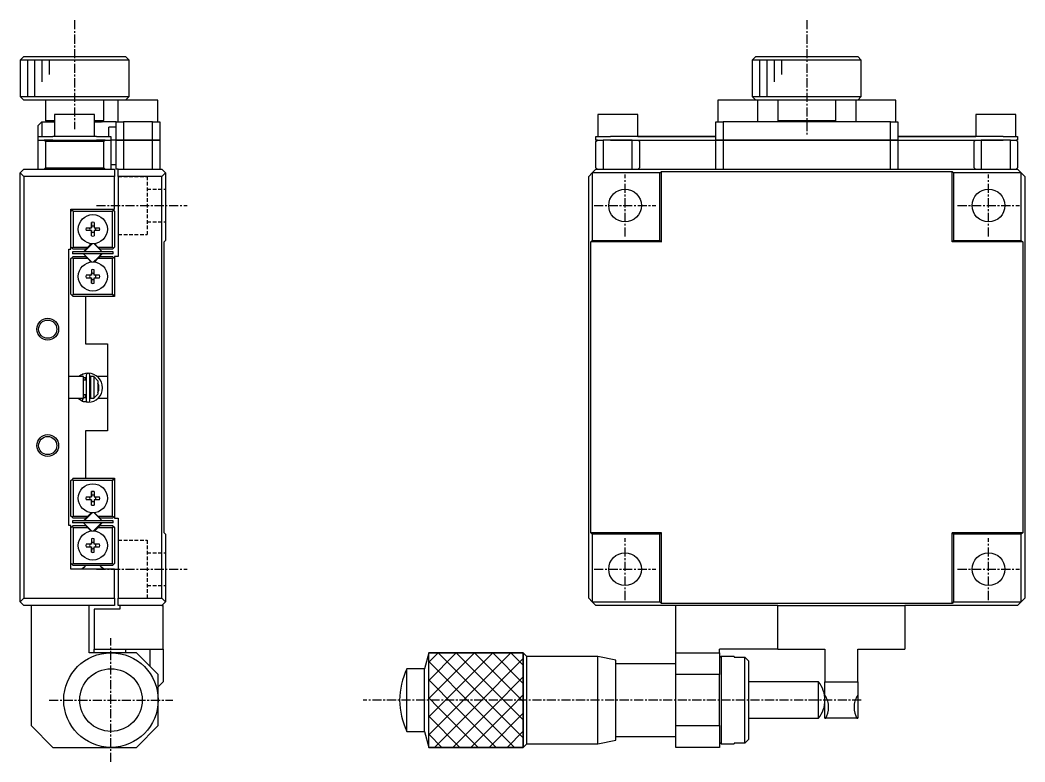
# Model space of a CAD drawing. Extents: x 10 to 360, y 10 to 244.
# Drawn here: x 222 to 360.2, y 96.5 to 198.5 of the extents above; entities that cross this region are included whole.
import ezdxf

# ---------------------------------------------------------------- set-up
doc = ezdxf.new("R2010")
doc.units = 0
doc.linetypes.add('CENTER', pattern=[2, 1.25, -0.25, 0.25, -0.25])
doc.linetypes.add('DASHED', pattern=[0.75, 0.5, -0.25])
doc.layers.get('0').update_dxf_attribs({"linetype": 'CONTINUOUS'})
doc.layers.add('CENTER', color=1, linetype='CENTER')

msp = doc.modelspace()

# ---------------------------------------------------------------- linework, layer by layer
at = {"color": 7, "linetype": 'CONTINUOUS'}
for p, q in [((222.5, 193.5), (222, 193)), ((222.5, 193.5), (236.5, 193.5)), ((237, 193), (236.5, 193.5)), ((323.206266, 193.5), (322.706266, 193)), ((323.206266, 193.5), (337.206266, 193.5)), ((337.706266, 193), (337.206266, 193.5)), ((237, 193), (222, 193)), ((222, 193), (222, 188)), ((237, 188), (237, 193)), ((337.706266, 193), (322.706266, 193)), ((322.706266, 193), (322.706266, 188)), ((337.706266, 188), (337.706266, 193)), ((222, 188), (237, 188)), ((222, 188), (222.5, 187.5)), ((236.5, 187.5), (237, 188)), ((322.706266, 188), (330.206266, 188)), ((322.706266, 188), (323.206266, 187.5)), ((330.206266, 188), (337.706266, 188)), ((337.206266, 187.5), (337.706266, 188)), ((235.45, 187.5), (222.5, 187.5)), ((225.5, 187.5), (225.5, 184.7)), ((233.5, 184.7), (233.5, 187.5)), ((240.95, 187.5), (235.45, 187.5)), ((235.45, 187.5), (235.45, 184.5)), ((240.95, 184.5), (240.95, 187.5)), ((323.456266, 187.5), (317.956266, 187.5)), ((317.956266, 187.5), (317.956266, 184.5)), ((326.206266, 187.5), (323.456266, 187.5)), ((330.206266, 187.5), (323.456266, 187.5)), ((323.456266, 184.5), (323.456266, 187.5)), ((334.206266, 187.5), (326.206266, 187.5)), ((330.206266, 187.5), (326.206266, 187.5)), ((326.206266, 187.5), (326.206266, 184.7)), ((336.956266, 187.5), (330.206266, 187.5)), ((334.206266, 187.5), (330.206266, 187.5)), ((336.956266, 187.5), (334.206266, 187.5)), ((334.206266, 184.7), (334.206266, 187.5)), ((342.456266, 187.5), (336.956266, 187.5)), ((336.956266, 187.5), (336.956266, 184.5)), ((342.456266, 184.5), (342.456266, 187.5)), ((232.25, 185.5), (226.75, 185.5)), ((226.75, 185.5), (226.75, 182.5)), ((232.25, 182.5), (232.25, 185.5)), ((306.956266, 185.5), (301.456266, 185.5)), ((301.456266, 185.5), (301.456266, 182.5)), ((306.956266, 182.5), (306.956266, 185.5)), ((358.956266, 185.5), (353.456266, 185.5)), ((353.456266, 185.5), (353.456266, 182.5)), ((358.956266, 182.5), (358.956266, 185.5)), ((225, 184.5), (224.5, 184)), ((224.5, 182.5), (224.5, 184)), ((225, 184.5), (225, 182.5)), ((225, 184.5), (226.75, 184.5)), ((225.5, 184.7), (226.75, 184.7)), ((225.5, 184.7), (225.7, 184.5)), ((232.25, 184.7), (233.5, 184.7)), ((232.25, 184.5), (233.2, 184.5)), ((235.2, 184.5), (233.2, 184.5)), ((233.3, 184.5), (233.5, 184.7)), ((235.2, 182), (235.2, 184.5)), ((235.2, 184.5), (236.2, 184.5)), ((236.2, 184.5), (236.2, 182)), ((240.2, 184.5), (236.2, 184.5)), ((240.2, 182), (240.2, 184.5)), ((240.2, 184.5), (241.2, 184.5)), ((241.2, 184.5), (241.2, 182)), ((317.706266, 182), (317.706266, 184.5)), ((317.706266, 184.5), (318.706266, 184.5)), ((318.706266, 184.5), (318.706266, 182)), ((328.956266, 184.5), (318.706266, 184.5)), ((326.206266, 184.7), (330.206266, 184.7)), ((326.206266, 184.7), (326.406266, 184.5)), ((331.456266, 184.5), (328.956266, 184.5)), ((330.206266, 184.7), (334.206266, 184.7)), ((341.706266, 184.5), (331.456266, 184.5)), ((334.006266, 184.5), (334.206266, 184.7)), ((341.706266, 182), (341.706266, 184.5)), ((341.706266, 184.5), (342.706266, 184.5)), ((342.706266, 184.5), (342.706266, 182)), ((224.5, 182), (224.5, 182.5)), ((224.5, 182.5), (226.5, 182.5)), ((232.5, 182.5), (226.5, 182.5)), ((232.5, 182.5), (234.5, 182.5)), ((235.2, 183.8), (234.2, 183.8)), ((234.2, 182.5), (234.2, 183.8)), ((234.5, 182.5), (234.5, 182)), ((301.206266, 182.5), (303.206266, 182.5)), ((301.206266, 182.5), (301.456266, 182.5)), ((301.206266, 182), (301.206266, 182.5)), ((317.706266, 182.5), (303.206266, 182.5)), ((306.956266, 182.5), (317.706266, 182.5)), ((357.206266, 182.5), (342.706266, 182.5)), ((342.706266, 182.5), (353.456266, 182.5)), ((357.206266, 182.5), (359.206266, 182.5)), ((358.956266, 182.5), (359.206266, 182.5)), ((359.206266, 182.5), (359.206266, 182)), ((224.5, 178), (224.5, 182)), ((224.5, 182), (225.3, 182)), ((225.5, 181.8), (225.3, 182)), ((225.3, 182), (225.62822, 182)), ((225.62822, 182), (225.3, 182)), ((233.5, 181.8), (225.5, 181.8)), ((225.5, 181.8), (225.5, 178.2)), ((226.5, 182), (225.62822, 182)), ((226.5, 182), (231, 182)), ((231, 182), (232.5, 182)), ((233.37178, 182), (232.5, 182)), ((233.37178, 182), (233.7, 182)), ((233.7, 182), (233.37178, 182)), ((233.7, 182), (233.5, 181.8)), ((233.5, 178.2), (233.5, 181.8)), ((233.7, 182), (234.5, 182)), ((234.5, 182), (234.5, 178)), ((235.2, 182), (234.5, 182)), ((236.2, 182), (235.2, 182)), ((235.2, 178), (235.2, 182)), ((235.2, 182), (236.2, 182)), ((236.2, 182), (240.2, 182)), ((236.2, 182), (236.2, 178)), ((240.2, 182), (236.2, 182)), ((241.2, 182), (240.2, 182)), ((240.2, 178), (240.2, 182)), ((240.2, 182), (241.2, 182)), ((241.2, 182), (241.2, 178)), ((301.406266, 182), (301.206266, 181.8)), ((301.206266, 181.8), (301.406266, 182)), ((301.406266, 182), (301.206266, 182)), ((301.206266, 178.2), (301.206266, 181.8)), ((301.406266, 182), (302.206266, 182)), ((302.206266, 182), (302.206266, 178)), ((303.206266, 182), (302.206266, 182)), ((306.206266, 182), (303.206266, 182)), ((303.206266, 182), (306.206266, 182)), ((306.206266, 178), (306.206266, 182)), ((306.206266, 182), (317.706266, 182)), ((307.206266, 181.8), (307.006266, 182)), ((307.006266, 182), (307.206266, 181.8)), ((307.206266, 181.8), (307.206266, 178.2)), ((318.706266, 182), (317.706266, 182)), ((317.706266, 178), (317.706266, 182)), ((317.706266, 182), (318.706266, 182)), ((318.706266, 182), (341.706266, 182)), ((318.706266, 182), (318.706266, 178)), ((341.706266, 182), (318.706266, 182)), ((342.706266, 182), (341.706266, 182)), ((341.706266, 178), (341.706266, 182)), ((341.706266, 182), (342.706266, 182)), ((342.706266, 182), (342.706266, 178)), ((342.706266, 182), (354.206266, 182)), ((353.406266, 182), (353.206266, 181.8)), ((353.206266, 181.8), (353.406266, 182)), ((353.206266, 178.2), (353.206266, 181.8)), ((354.206266, 182), (354.206266, 178)), ((357.206266, 182), (354.206266, 182)), ((354.206266, 182), (357.206266, 182)), ((358.206266, 182), (357.206266, 182)), ((358.206266, 178), (358.206266, 182)), ((358.206266, 182), (359.006266, 182)), ((359.206266, 181.8), (359.006266, 182)), ((359.006266, 182), (359.206266, 181.8)), ((359.206266, 182), (359.006266, 182)), ((359.206266, 181.8), (359.206266, 178.2)), ((235.2, 178.6), (234.5, 178.6)), ((222.5, 178), (222, 177.5)), ((222, 118.5), (222, 177.5)), ((222, 177.5), (222.5, 177)), ((222.5, 178), (235, 178)), ((222.5, 177), (222.5, 119)), ((235, 177), (222.5, 177)), ((225.3, 178), (225.5, 178.2)), ((225.5, 178.2), (233.5, 178.2)), ((233.5, 178.2), (233.7, 178)), ((235, 178), (235, 177)), ((235, 172.5), (235, 177)), ((235.5, 178), (235.2, 178)), ((235.5, 178), (241.5, 178)), ((235.5, 177), (235.5, 178)), ((235.5, 177), (235.5, 166)), ((241.5, 177), (235.5, 177)), ((241.5, 178), (242, 177.5)), ((242, 177.5), (241.5, 177)), ((241.5, 119), (241.5, 177)), ((242, 177.5), (242, 168.2)), ((300.706266, 177.5), (300.206266, 177)), ((300.206266, 119), (300.206266, 177)), ((301.206266, 178), (300.706266, 177.5)), ((310.006266, 177.5), (300.706266, 177.5)), ((300.706266, 177.5), (300.706266, 168.2)), ((301.206266, 178.2), (301.406266, 178)), ((301.206266, 178), (359.206266, 178)), ((307.006266, 178), (307.206266, 178.2)), ((310.006266, 177.5), (310.206266, 177.7)), ((310.006266, 168.2), (310.006266, 177.5)), ((310.206266, 177.7), (350.206266, 177.7)), ((310.206266, 168), (310.206266, 177.7)), ((350.206266, 177.7), (350.406266, 177.5)), ((350.206266, 168), (350.206266, 177.7)), ((359.706266, 177.5), (350.406266, 177.5)), ((350.406266, 177.5), (350.406266, 168.2)), ((353.206266, 178.2), (353.406266, 178)), ((359.006266, 178), (359.206266, 178.2)), ((359.706266, 177.5), (359.206266, 178)), ((359.706266, 168.2), (359.706266, 177.5)), ((360.206266, 177), (359.706266, 177.5)), ((360.206266, 177), (360.206266, 119)), ((229, 172.5), (235, 172.5)), ((229, 167), (229, 172.5)), ((229, 172.2), (229.15, 172.35)), ((229.3, 172.5), (229.15, 172.35)), ((229.15, 172.35), (229.3, 172.2)), ((229.3, 172.2), (229.3, 167.3)), ((234.7, 172.2), (229.3, 172.2)), ((234.85, 172.35), (234.7, 172.5)), ((234.7, 172.2), (234.85, 172.35)), ((234.7, 167.3), (234.7, 172.2)), ((234.85, 172.35), (235, 172.2)), ((235, 172.2), (235, 167.3)), ((231.8, 169.95), (231.8, 170.678709)), ((231.8, 170.678709), (231.8, 170.136392)), ((231.8, 170.136392), (231.8, 169.95)), ((232.2, 170.678709), (232.2, 169.95)), ((231.071291, 169.95), (231.8, 169.95)), ((231.8, 169.55), (231.071291, 169.55)), ((231.8, 168.821291), (231.8, 169.55)), ((231.8, 169.55), (231.8, 169.363608)), ((231.8, 168.821291), (231.8, 169.363608)), ((232.2, 169.95), (232.928709, 169.95)), ((232.928709, 169.55), (232.2, 169.55)), ((232.2, 169.55), (232.2, 168.821291)), ((229.15, 167.15), (229, 167.3)), ((229.3, 167.3), (229.15, 167.15)), ((229.3, 167.3), (231.297398, 167.3)), ((231.823223, 167.737437), (230.762563, 166.676777)), ((230.806497, 166.65), (231.893934, 167.737437)), ((230.997398, 167), (231.297398, 167.3)), ((231.297398, 167.3), (231.761651, 167.764253)), ((233.237437, 166.676777), (232.176777, 167.737437)), ((232.238349, 167.764253), (232.702602, 167.3)), ((232.702602, 167.3), (234.7, 167.3)), ((232.702602, 167.3), (233.002602, 167)), ((234.85, 167.15), (234.7, 167.3)), ((235, 167.3), (234.85, 167.15)), ((241.8, 168), (242, 168.2)), ((241.8, 128), (241.8, 168)), ((300.506266, 168), (300.706266, 168.2)), ((300.506266, 128), (300.506266, 168)), ((310.206266, 168), (300.506266, 168)), ((300.706266, 168.2), (310.006266, 168.2)), ((310.006266, 168.2), (310.206266, 168)), ((350.406266, 168.2), (350.206266, 168)), ((359.906266, 168), (350.206266, 168)), ((350.406266, 168.2), (359.706266, 168.2)), ((359.706266, 168.2), (359.906266, 168)), ((359.906266, 168), (359.906266, 128)), ((228.7, 167), (229, 167)), ((228.7, 129), (228.7, 167)), ((229, 165.7), (229.15, 165.85)), ((229.15, 167.15), (229.3, 167)), ((229.3, 166), (229.15, 165.85)), ((229.15, 165.85), (229.3, 165.7)), ((229.2, 166.65), (229.2, 166.35)), ((234.8, 166.65), (229.2, 166.65)), ((234.8, 166.35), (229.2, 166.35)), ((230.997398, 167), (229.3, 167)), ((229.3, 166), (230.997398, 166)), ((230.762563, 166.323223), (231.823223, 165.262563)), ((231.297398, 165.7), (230.997398, 166)), ((232.176777, 165.262563), (233.237437, 166.323223)), ((233.193503, 166.35), (232.671751, 165.828249)), ((233.002602, 166), (232.702602, 165.7)), ((234.7, 167), (233.002602, 167)), ((233.002602, 166), (234.7, 166)), ((234.7, 167), (234.85, 167.15)), ((234.85, 165.85), (234.7, 166)), ((234.7, 165.7), (234.85, 165.85)), ((234.8, 166.35), (234.8, 166.65)), ((234.85, 165.85), (235, 165.7)), ((235, 166), (235, 160.5)), ((235.5, 166), (235, 166)), ((229, 160.8), (229, 165.7)), ((229.3, 165.7), (229.3, 160.8)), ((231.297398, 165.7), (229.3, 165.7)), ((231.761651, 165.235747), (231.297398, 165.7)), ((232.671751, 165.828249), (232.106066, 165.262563)), ((232.702602, 165.7), (232.238349, 165.235747)), ((234.7, 165.7), (232.702602, 165.7)), ((234.7, 160.8), (234.7, 165.7)), ((231.8, 163.45), (231.071291, 163.45)), ((231.8, 164.178709), (231.8, 163.45)), ((231.8, 164.178709), (231.8, 163.636392)), ((231.8, 163.45), (231.8, 163.636392)), ((232.2, 163.45), (232.2, 164.178709)), ((232.928709, 163.45), (232.2, 163.45)), ((231.071291, 163.05), (231.8, 163.05)), ((231.8, 163.05), (231.8, 162.321291)), ((231.8, 162.863608), (231.8, 163.05)), ((231.8, 162.321291), (231.8, 162.863608)), ((232.2, 162.321291), (232.2, 163.05)), ((232.2, 163.05), (232.928709, 163.05)), ((229.15, 160.65), (229, 160.8)), ((229.3, 160.8), (229.15, 160.65)), ((229.15, 160.65), (229.3, 160.5)), ((229.3, 160.8), (234.7, 160.8)), ((231, 160.5), (229.3, 160.5)), ((231, 160.5), (231, 154)), ((235, 160.5), (231, 160.5)), ((234.85, 160.65), (234.7, 160.8)), ((234.7, 160.5), (234.85, 160.65)), ((235, 160.8), (234.85, 160.65)), ((231, 154), (234, 154)), ((234, 154), (234, 142)), ((230.7, 149.5), (228.7, 149.5)), ((230.605068, 149.798982), (230.559918, 149.781364)), ((230.559918, 149.781364), (230.561456, 149.781689)), ((230.563928, 149.781248), (230.561456, 149.781689)), ((230.561456, 149.781689), (230.561788, 149.780899)), ((230.609971, 149.800693), (230.605068, 149.798982)), ((230.612619, 149.801602), (230.609971, 149.800693)), ((230.615263, 149.802498), (230.612619, 149.801602)), ((230.617055, 149.803099), (230.615263, 149.802498)), ((230.618487, 149.803575), (230.617055, 149.803099)), ((230.619497, 149.803909), (230.618487, 149.803575)), ((230.620999, 149.804404), (230.619497, 149.803909)), ((230.622063, 149.804751), (230.620999, 149.804404)), ((230.623069, 149.805079), (230.622063, 149.804751)), ((230.699891, 149.296892), (231.097617, 149.423114)), ((230.7, 146.5), (230.7, 149.5)), ((230.755237, 149.321422), (230.758316, 149.322867)), ((230.756774, 149.321747), (230.768654, 149.326469)), ((230.768654, 149.326469), (230.780389, 149.330441)), ((230.780389, 149.330441), (230.79232, 149.33381)), ((230.79232, 149.33381), (230.804418, 149.336564)), ((230.804418, 149.336564), (230.816649, 149.338695)), ((230.816649, 149.338695), (230.828981, 149.340194)), ((230.828981, 149.340194), (230.841379, 149.341056)), ((230.841379, 149.341056), (230.853809, 149.341277)), ((230.853809, 149.341277), (230.866237, 149.340858)), ((230.866237, 149.340858), (230.878628, 149.339798)), ((230.878628, 149.339798), (230.890948, 149.338101)), ((230.890948, 149.338101), (230.903163, 149.335772)), ((230.903163, 149.335772), (230.91524, 149.33282)), ((230.91524, 149.33282), (230.927145, 149.329252)), ((230.927145, 149.329252), (230.938847, 149.325082)), ((230.938847, 149.325082), (230.950314, 149.320321)), ((230.950314, 149.320321), (230.961517, 149.314985)), ((230.961517, 149.314985), (230.972428, 149.309091)), ((230.972428, 149.309091), (230.983017, 149.302657)), ((230.983017, 149.302657), (230.993261, 149.295701)), ((230.993261, 149.295701), (231.003134, 149.288245)), ((231, 149), (231, 149.290898)), ((231.003134, 149.288245), (231.012612, 149.28031)), ((231.012612, 149.28031), (231.021674, 149.271918)), ((231.021674, 149.271918), (231.030301, 149.263092)), ((231.030301, 149.263092), (231.038471, 149.253858)), ((231.097626, 149.693018), (231.097626, 146.193018)), ((231.597626, 146.193018), (231.597626, 149.693018)), ((231.597641, 149.422842), (231.7001, 149.401895)), ((231.7, 149.5), (231.7, 146.5)), ((232.2, 149.5), (231.7, 149.5)), ((232.2, 149.445683), (232.2, 149.5)), ((232.2, 146.554317), (232.2, 149.445683)), ((232.2, 149.445683), (232.7, 148.916515)), ((234, 149.5), (232.600079, 149.5)), ((231.097626, 149), (230.7, 149)), ((231.097626, 149), (231, 149)), ((231.038471, 149.253858), (231.046169, 149.244238)), ((231.046169, 149.244238), (231.053378, 149.234259)), ((231.053378, 149.234259), (231.060083, 149.223946)), ((231.060083, 149.223946), (231.06627, 149.213325)), ((231.06627, 149.213325), (231.071927, 149.202422)), ((231.071927, 149.202422), (231.077044, 149.191264)), ((231.077044, 149.191264), (231.08161, 149.179878)), ((231.08161, 149.179878), (231.085616, 149.168291)), ((231.085616, 149.168291), (231.089056, 149.15653)), ((231.089056, 149.15653), (231.091923, 149.144622)), ((231.091923, 149.144622), (231.094212, 149.132595)), ((231.094212, 149.132595), (231.095919, 149.120476)), ((231.095919, 149.120476), (231.097041, 149.108293)), ((231.097041, 149.108293), (231.097576, 149.096074)), ((231.097576, 149.096074), (231.097626, 149.091171)), ((231.7, 149), (231.597626, 149)), ((231.7, 149), (231.597626, 149)), ((232.7, 148.916515), (232.7, 147.083485)), ((228.7, 146.5), (230.7, 146.5)), ((229.964702, 146.499993), (230.56043, 146.105663)), ((230.551322, 146.109592), (230.695569, 146.502772)), ((230.695569, 146.502772), (230.747167, 146.567233)), ((230.756263, 146.563297), (230.699894, 146.588883)), ((230.7, 147), (231.097626, 147)), ((230.70319, 146.497829), (230.710285, 146.510044)), ((230.710285, 146.510044), (230.717058, 146.521177)), ((230.717058, 146.521177), (230.72347, 146.531159)), ((230.72347, 146.531159), (230.729481, 146.539929)), ((230.729481, 146.539929), (230.735053, 146.547431)), ((230.735053, 146.547431), (230.740151, 146.553621)), ((230.740151, 146.553621), (230.744746, 146.55846)), ((230.744746, 146.55846), (230.748808, 146.561917)), ((230.748808, 146.561917), (230.752312, 146.563973)), ((230.752312, 146.563973), (230.755237, 146.564614)), ((230.763403, 146.561564), (230.756774, 146.564288)), ((230.775079, 146.557309), (230.763403, 146.561564)), ((230.786962, 146.553657), (230.775079, 146.557309)), ((230.79902, 146.550619), (230.786962, 146.553657)), ((230.81122, 146.548206), (230.79902, 146.550619)), ((230.823529, 146.546425), (230.81122, 146.548206)), ((230.835911, 146.545281), (230.823529, 146.546425)), ((230.848334, 146.544777), (230.835911, 146.545281)), ((230.860761, 146.544914), (230.848334, 146.544777)), ((230.87316, 146.54569), (230.860761, 146.544914)), ((230.885495, 146.547103), (230.87316, 146.54569)), ((230.897734, 146.549147), (230.885495, 146.547103)), ((230.909843, 146.551815), (230.897734, 146.549147)), ((230.921791, 146.555096), (230.909843, 146.551815)), ((230.933545, 146.55898), (230.921791, 146.555096)), ((230.945075, 146.563454), (230.933545, 146.55898)), ((230.956354, 146.568504), (230.945075, 146.563454)), ((230.967352, 146.574113), (230.956354, 146.568504)), ((230.978043, 146.580264), (230.967352, 146.574113)), ((230.988401, 146.58694), (230.978043, 146.580264)), ((230.998402, 146.59412), (230.988401, 146.58694)), ((231.008024, 146.601784), (230.998402, 146.59412)), ((231, 146.59513), (231, 147)), ((231, 147), (231.097626, 147)), ((231.017245, 146.609911), (231.008024, 146.601784)), ((231.026044, 146.618479), (231.017245, 146.609911)), ((231.034403, 146.627464), (231.026044, 146.618479)), ((231.042304, 146.636845), (231.034403, 146.627464)), ((231.049729, 146.646596), (231.042304, 146.636845)), ((231.056665, 146.656694), (231.049729, 146.646596)), ((231.063096, 146.667113), (231.056665, 146.656694)), ((231.069009, 146.677828), (231.063096, 146.667113)), ((231.074394, 146.688814), (231.069009, 146.677828)), ((231.079238, 146.700044), (231.074394, 146.688814)), ((231.083533, 146.711494), (231.079238, 146.700044)), ((231.08727, 146.723135), (231.083533, 146.711494)), ((231.090441, 146.734942), (231.08727, 146.723135)), ((231.09304, 146.746887), (231.090441, 146.734942)), ((231.095061, 146.758944), (231.09304, 146.746887)), ((231.096501, 146.771085), (231.095061, 146.758944)), ((231.097357, 146.783282), (231.096501, 146.771085)), ((231.097626, 146.794865), (231.097357, 146.783282)), ((231.597626, 147), (231.7, 147)), ((231.597626, 147), (231.7, 147)), ((231.758859, 146.499606), (231.597654, 146.462947)), ((231.7, 146.5), (232.2, 146.5)), ((232.7, 147.083485), (232.2, 146.554317)), ((232.2, 146.5), (232.2, 146.554317)), ((232.729618, 146.5), (234, 146.5)), ((230.478846, 146.142813), (230.553765, 146.108549)), ((230.555855, 146.115881), (230.556022, 146.1222)), ((230.556319, 146.110909), (230.555855, 146.115881)), ((230.556022, 146.1222), (230.55682, 146.129827)), ((230.557412, 146.107317), (230.556319, 146.110909)), ((230.55682, 146.129827), (230.558245, 146.138717)), ((230.559128, 146.105124), (230.557412, 146.107317)), ((230.558245, 146.138717), (230.560286, 146.148813)), ((230.561456, 146.104346), (230.559128, 146.105124)), ((230.559918, 146.104672), (230.5925, 146.091619)), ((230.560286, 146.148813), (230.562932, 146.160054)), ((230.562932, 146.160054), (230.566166, 146.172371)), ((230.566166, 146.172371), (230.569969, 146.185687)), ((230.569969, 146.185687), (230.574317, 146.19992)), ((230.574317, 146.19992), (230.579182, 146.214983)), ((230.579182, 146.214983), (230.584536, 146.230782)), ((230.584536, 146.230782), (230.590344, 146.247221)), ((230.590344, 146.247221), (230.596572, 146.264198)), ((230.5925, 146.091619), (230.627517, 146.079529)), ((230.596572, 146.264198), (230.603181, 146.281609)), ((230.603181, 146.281609), (230.61013, 146.299345)), ((230.61013, 146.299345), (230.617376, 146.317298)), ((230.615626, 146.083055), (231.31812, 145.94453)), ((230.617376, 146.317298), (230.624875, 146.335357)), ((230.624875, 146.335357), (230.63258, 146.35341)), ((230.627517, 146.079529), (230.663085, 146.069204)), ((230.63258, 146.35341), (230.640444, 146.371347)), ((230.640444, 146.371347), (230.648418, 146.389056)), ((230.648418, 146.389056), (230.656454, 146.406429)), ((230.656454, 146.406429), (230.664501, 146.423358)), ((230.663085, 146.069204), (230.699115, 146.060669)), ((230.664501, 146.423358), (230.67251, 146.43974)), ((230.67251, 146.43974), (230.680432, 146.455472)), ((230.680432, 146.455472), (230.688218, 146.470458)), ((230.688218, 146.470458), (230.69582, 146.484606)), ((230.69582, 146.484606), (230.70319, 146.497829)), ((230.699115, 146.060669), (230.735517, 146.053945)), ((230.735517, 146.053945), (230.772203, 146.049048)), ((230.772203, 146.049048), (230.809083, 146.045988)), ((230.809083, 146.045988), (230.846067, 146.044773)), ((230.846067, 146.044773), (230.883064, 146.045406)), ((230.883064, 146.045406), (230.919984, 146.047885)), ((230.919984, 146.047885), (230.956736, 146.052204)), ((230.956736, 146.052204), (230.993232, 146.058352)), ((230.993232, 146.058352), (231.029381, 146.066314)), ((231.029381, 146.066314), (231.065096, 146.076072)), ((231.065096, 146.076072), (231.100289, 146.087601)), ((231.100289, 146.087601), (231.118057, 146.094173)), ((231, 142), (231, 135.5)), ((234, 142), (231, 142)), ((229.3, 135.5), (229.15, 135.35)), ((229.3, 135.5), (231, 135.5)), ((231, 135.5), (235, 135.5)), ((234.85, 135.35), (234.7, 135.5)), ((235, 135.5), (235, 130)), ((229, 135.2), (229.15, 135.35)), ((229, 130.3), (229, 135.2)), ((229.15, 135.35), (229.3, 135.2)), ((229.3, 135.2), (229.3, 130.3)), ((234.7, 135.2), (229.3, 135.2)), ((234.7, 135.2), (234.85, 135.35)), ((234.7, 130.3), (234.7, 135.2)), ((234.85, 135.35), (235, 135.2)), ((231.071291, 132.95), (231.8, 132.95)), ((231.8, 132.95), (231.8, 133.678709)), ((231.8, 133.678709), (231.8, 133.136392)), ((231.8, 133.136392), (231.8, 132.95)), ((232.2, 133.678709), (232.2, 132.95)), ((232.2, 132.95), (232.928709, 132.95)), ((231.8, 132.55), (231.071291, 132.55)), ((231.8, 131.821291), (231.8, 132.55)), ((231.8, 132.55), (231.8, 132.363608)), ((231.8, 131.821291), (231.8, 132.363608)), ((232.928709, 132.55), (232.2, 132.55)), ((232.2, 132.55), (232.2, 131.821291)), ((229.15, 130.15), (229, 130.3)), ((229.3, 130.3), (229.15, 130.15)), ((229.15, 130.15), (229.3, 130)), ((229.3, 130.3), (231.297398, 130.3)), ((230.997398, 130), (229.3, 130)), ((231.823223, 130.737437), (230.762563, 129.676777)), ((230.806497, 129.65), (231.328249, 130.171751)), ((230.997398, 130), (231.297398, 130.3)), ((231.297398, 130.3), (231.761651, 130.764253)), ((231.328249, 130.171751), (231.893934, 130.737437)), ((233.237437, 129.676777), (232.176777, 130.737437)), ((232.238349, 130.764253), (232.702602, 130.3)), ((232.702602, 130.3), (233.002602, 130)), ((232.702602, 130.3), (234.7, 130.3)), ((234.7, 130), (233.002602, 130)), ((234.85, 130.15), (234.7, 130.3)), ((234.7, 130), (234.85, 130.15)), ((235, 130.3), (234.85, 130.15)), ((235, 130), (235.5, 130)), ((235.5, 130), (235.5, 119)), ((229, 129), (228.7, 129)), ((229, 123), (229, 129)), ((229, 128.7), (229.15, 128.85)), ((229.3, 129), (229.15, 128.85)), ((229.15, 128.85), (229.3, 128.7)), ((229.2, 129.65), (229.2, 129.35)), ((234.8, 129.65), (229.2, 129.65)), ((234.8, 129.35), (229.2, 129.35)), ((229.3, 129), (230.997398, 129)), ((229.3, 128.7), (229.3, 123.8)), ((231.297398, 128.7), (229.3, 128.7)), ((230.762563, 129.323223), (231.823223, 128.262563)), ((231.297398, 128.7), (230.997398, 129)), ((231.761651, 128.235747), (231.297398, 128.7)), ((233.193503, 129.35), (232.106066, 128.262563)), ((232.176777, 128.262563), (233.237437, 129.323223)), ((232.702602, 128.7), (232.238349, 128.235747)), ((233.002602, 129), (232.702602, 128.7)), ((234.7, 128.7), (232.702602, 128.7)), ((233.002602, 129), (234.7, 129)), ((234.85, 128.85), (234.7, 129)), ((234.7, 128.7), (234.85, 128.85)), ((234.7, 123.8), (234.7, 128.7)), ((234.8, 129.35), (234.8, 129.65)), ((234.85, 128.85), (235, 128.7)), ((235, 128.7), (235, 123.8)), ((231.8, 127.178709), (231.8, 126.45)), ((231.8, 127.178709), (231.8, 126.636392)), ((232.2, 126.45), (232.2, 127.178709)), ((242, 127.8), (241.8, 128)), ((242, 127.8), (242, 118.5)), ((310.206266, 128), (300.506266, 128)), ((300.706266, 127.8), (300.506266, 128)), ((300.706266, 127.8), (300.706266, 118.5)), ((310.006266, 127.8), (300.706266, 127.8)), ((310.206266, 128), (310.006266, 127.8)), ((310.006266, 118.5), (310.006266, 127.8)), ((310.206266, 118.3), (310.206266, 128)), ((350.206266, 128), (350.406266, 127.8)), ((359.906266, 128), (350.206266, 128)), ((350.206266, 118.3), (350.206266, 128)), ((350.406266, 127.8), (350.406266, 118.5)), ((359.706266, 127.8), (350.406266, 127.8)), ((359.906266, 128), (359.706266, 127.8)), ((359.706266, 118.5), (359.706266, 127.8)), ((231.8, 126.45), (231.071291, 126.45)), ((231.071291, 126.05), (231.8, 126.05)), ((231.8, 126.45), (231.8, 126.636392)), ((231.8, 126.05), (231.8, 125.321291)), ((231.8, 125.863608), (231.8, 126.05)), ((231.8, 125.321291), (231.8, 125.863608)), ((232.928709, 126.45), (232.2, 126.45)), ((232.2, 125.321291), (232.2, 126.05)), ((232.2, 126.05), (232.928709, 126.05)), ((229.15, 123.65), (229, 123.8)), ((229.3, 123.8), (229.15, 123.65)), ((229.15, 123.65), (229.3, 123.5)), ((229.3, 123.8), (234.7, 123.8)), ((234.7, 123.5), (229.3, 123.5)), ((230.75, 123.25), (230.5, 123)), ((231, 123.5), (230.75, 123.25)), ((233.25, 123.25), (233, 123.5)), ((233.5, 123), (233.25, 123.25)), ((234.85, 123.65), (234.7, 123.8)), ((234.7, 123.5), (234.85, 123.65)), ((235, 123.8), (234.85, 123.65)), ((235, 123), (229, 123)), ((235, 119), (235, 123)), ((222.5, 119), (222, 118.5)), ((222.5, 119), (235, 119)), ((235, 119), (235, 118)), ((235.5, 118), (235.5, 119)), ((235.5, 119), (241.5, 119)), ((241.5, 119), (242, 118.5)), ((300.206266, 119), (300.706266, 118.5)), ((359.706266, 118.5), (360.206266, 119)), ((222, 118.5), (222.5, 118)), ((235, 118), (222.5, 118)), ((223.5, 118), (223.5, 101.5)), ((231.5, 111.5), (231.5, 118)), ((235.7, 117.5), (232.2, 117.5)), ((232.2, 117.5), (232.2, 112)), ((241.5, 118), (235.5, 118)), ((235.7, 118), (235.7, 117.5)), ((242, 118.5), (241.5, 118)), ((241.5, 118), (241.7, 118)), ((241.7, 112), (241.7, 118)), ((300.706266, 118.5), (301.206266, 118)), ((300.706266, 118.5), (310.006266, 118.5)), ((326.206266, 118), (301.206266, 118)), ((310.206266, 118.3), (310.006266, 118.5)), ((350.206266, 118.3), (310.206266, 118.3)), ((312.206266, 111.5), (312.206266, 118)), ((326.206266, 112), (326.206266, 118)), ((326.206266, 118), (343.706266, 118)), ((343.706266, 118), (343.706266, 112)), ((359.206266, 118), (343.706266, 118)), ((350.406266, 118.5), (350.206266, 118.3)), ((350.406266, 118.5), (359.706266, 118.5)), ((359.206266, 118), (359.706266, 118.5)), ((232.2, 112), (241.7, 112)), ((232.2, 111.5), (232.2, 112)), ((236.541688, 111.5), (236.541688, 112)), ((239.858312, 112), (239.858312, 109.641688)), ((241.7, 112), (241.7, 107.5)), ((326.206266, 112), (318.206266, 112)), ((318.206266, 111.5), (318.206266, 112)), ((326.206266, 112), (332.706266, 112)), ((332.706266, 112), (332.706266, 107.5)), ((337.206266, 112), (343.706266, 112)), ((337.206266, 107.5), (337.206266, 112)), ((234.5, 111.5), (231.5, 111.5)), ((238, 111.5), (234.5, 111.5)), ((241, 108.5), (238, 111.5)), ((278.206259, 111.499999), (277.616771, 109.3)), ((278.206259, 104.999932), (278.206259, 111.499999)), ((291.20626, 111.499999), (278.206259, 111.499999)), ((278.206259, 111.499999), (291.20626, 111.499999)), ((278.206259, 98.500001), (278.206259, 111.499999)), ((291.20626, 104.999932), (291.20626, 111.499999)), ((291.706262, 110.999996), (291.20626, 111.499999)), ((291.20626, 111.499999), (291.20626, 98.500001)), ((291.706262, 104.999937), (291.706262, 110.999996)), ((301.456267, 110.999996), (291.706262, 110.999996)), ((301.456267, 104.999937), (301.456267, 110.999996)), ((303.956266, 110.499997), (301.456267, 110.999996)), ((312.206266, 108.5), (312.206266, 111.5)), ((312.206266, 111.5), (318.206266, 111.5)), ((318.206266, 111.5), (318.206266, 108.5)), ((318.406266, 111), (318.206266, 110.8)), ((318.406266, 111), (318.406266, 99)), ((320.206266, 111), (318.406266, 111)), ((320.206266, 111), (320.206266, 110.91608)), ((320.206266, 110.91608), (321.706266, 110.91608)), ((321.706266, 99.08392), (321.706266, 110.91608)), ((321.706266, 110.91608), (322.206266, 110.408327)), ((275.20626, 104.999955), (275.20626, 109.3)), ((277.616771, 109.3), (275.20626, 109.3)), ((277.616771, 104.999955), (277.616771, 109.3)), ((303.956266, 104.999942), (303.956266, 110.499997)), ((312.206266, 110), (303.956266, 110)), ((322.206266, 110.408327), (322.206266, 99.591673)), ((241, 105), (241, 108.5)), ((318.206266, 108.5), (312.206266, 108.5)), ((312.206266, 101.5), (312.206266, 108.5)), ((318.206266, 101.5), (318.206266, 108.5)), ((241, 106.8), (241.7, 107.5)), ((331.828757, 107.499996), (322.206266, 107.499996)), ((331.828757, 104.999974), (331.828757, 107.499996)), ((332.706266, 107.5), (337.206266, 107.5)), ((332.706266, 105.658312), (332.706266, 107.5)), ((337.206266, 107.5), (337.206266, 105.658312)), ((332.706266, 102.5), (332.706266, 105.658312)), ((337.206266, 105.658312), (337.206266, 102.5)), ((241, 101.5), (241, 105)), ((275.20626, 100.7), (275.20626, 104.999955)), ((277.616771, 100.7), (277.616771, 104.999955)), ((278.206259, 98.500001), (278.206259, 104.999932)), ((291.20626, 98.500001), (291.20626, 104.999932)), ((291.706262, 99.000004), (291.706262, 104.999937)), ((301.456267, 99.000004), (301.456267, 104.999937)), ((303.956266, 99.500003), (303.956266, 104.999942)), ((331.828757, 102.500004), (331.828757, 104.999974)), ((322.206266, 102.500004), (331.828757, 102.500004)), ((332.706266, 102.5), (332.804342, 102.5)), ((337.10819, 102.5), (332.804342, 102.5)), ((337.10819, 102.5), (337.206266, 102.5)), ((223.5, 101.5), (226.5, 98.5)), ((238, 98.5), (241, 101.5)), ((312.206266, 101.5), (318.206266, 101.5)), ((312.206266, 98.5), (312.206266, 101.5)), ((318.206266, 101.5), (318.206266, 98.5)), ((275.20626, 100.7), (277.616771, 100.7)), ((277.616771, 100.7), (278.206259, 98.500001)), ((303.956266, 100), (312.206266, 100)), ((322.206266, 99.591673), (321.706266, 99.08392)), ((226.5, 98.5), (234.5, 98.5)), ((234.5, 98.5), (238, 98.5)), ((278.206259, 98.500001), (291.20626, 98.500001)), ((291.20626, 98.500001), (278.206259, 98.500001)), ((291.20626, 98.500001), (291.706262, 99.000004)), ((291.706262, 99.000004), (301.456267, 99.000004)), ((301.456267, 99.000004), (303.956266, 99.500003)), ((318.206266, 98.5), (312.206266, 98.5)), ((318.206266, 99.2), (318.406266, 99)), ((318.406266, 99), (320.206266, 99)), ((321.706266, 99.08392), (320.206266, 99.08392)), ((320.206266, 99.08392), (320.206266, 99))]:
    msp.add_line(p, q, dxfattribs=at)
at = {"color": 3, "linetype": 'CONTINUOUS'}
for p, q in [((223, 193), (223, 188)), ((224, 193), (224, 188)), ((225, 193), (225, 190)), ((226, 193), (226, 191)), ((323.706266, 193), (323.706266, 188)), ((324.706266, 193), (324.706266, 188)), ((325.706266, 193), (325.706266, 190)), ((326.706266, 193), (326.706266, 191)), ((278.206259, 110.206259), (279.499999, 111.499999)), ((278.206259, 107.706259), (281.999999, 111.499999)), ((278.206259, 105.206259), (284.499999, 111.499999)), ((279.5, 104), (286.999999, 111.499999)), ((279.500001, 111.499999), (287, 104)), ((282, 104), (289.499999, 111.499999)), ((282.000001, 111.499999), (289.5, 104)), ((284.5, 104), (291.20626, 110.70626)), ((284.500001, 111.499999), (291.20626, 104.79374)), ((287.000001, 111.499999), (291.20626, 107.29374)), ((289.500001, 111.499999), (291.20626, 109.79374)), ((278.206259, 110.293741), (284.5, 104)), ((287, 104), (291.20626, 108.20626)), ((278.206259, 107.793741), (282, 104)), ((278.206259, 105.293741), (279.5, 104)), ((289.5, 104), (291.20626, 105.70626)), ((278.206259, 102.706259), (279.5, 104)), ((278.206259, 100.206259), (282, 104)), ((279.000001, 98.500001), (284.5, 104)), ((279.5, 104), (284.999999, 98.500001)), ((281.500001, 98.500001), (287, 104)), ((282, 104), (287.499999, 98.500001)), ((284.000001, 98.500001), (289.5, 104)), ((284.5, 104), (289.999999, 98.500001)), ((287, 104), (291.20626, 99.79374)), ((289.5, 104), (291.20626, 102.29374)), ((278.206259, 102.793741), (282.499999, 98.500001)), ((286.500001, 98.500001), (291.20626, 103.20626)), ((278.206259, 100.293741), (279.999999, 98.500001)), ((289.000001, 98.500001), (291.20626, 100.70626))]:
    msp.add_line(p, q, dxfattribs=at)
at = {"color": 3, "linetype": 'DASHED'}
for p, q in [((235.5, 177), (239.5, 177)), ((239.5, 177), (239.5, 169)), ((239.5, 175.25), (242, 175.25)), ((239.5, 170.75), (242, 170.75)), ((235.5, 169), (239.5, 169)), ((235.5, 127), (239.5, 127)), ((239.5, 127), (239.5, 119)), ((239.5, 125.25), (242, 125.25)), ((239.5, 120.75), (242, 120.75)), ((235.5, 119), (239.5, 119))]:
    msp.add_line(p, q, dxfattribs=at)
at = {"color": 7, "linetype": 'CONTINUOUS'}
for centre, radius in [((305.206266, 173), 2.25), ((355.206266, 173), 2.25), ((232, 169.75), 2), ((232, 163.25), 2), ((225.8, 156), 1.25), ((225.8, 140), 1.25), ((232, 132.75), 2), ((232, 126.25), 2), ((305.206266, 123), 2.25), ((355.206266, 123), 2.25), ((234.5, 105), 6.499999), ((234.5, 105), 4.3)]:
    msp.add_circle(centre, radius, dxfattribs=at)
at = {"color": 3, "linetype": 'CONTINUOUS'}
for centre in [(225.8, 156), (225.8, 140)]:
    msp.add_circle(centre, 1.5, dxfattribs=at)
at = {"color": 7, "linetype": 'CONTINUOUS'}
for centre, radius, start, end in [((232, 169.75), 0.95, 77.846803, 102.153197), ((232, 169.75), 0.435085, 62.633517, 117.366483), ((232, 169.75), 0.95, 167.846803, 192.153197), ((232, 169.75), 0.435085, 152.633517, 207.366483), ((232, 169.75), 0.435085, 242.633517, 297.366483), ((232, 169.75), 0.95, 257.846803, 282.153197), ((232, 169.75), 0.435085, 332.633517, 27.366483), ((232, 169.75), 0.95, 347.846803, 12.153197), ((231.964645, 167.596016), 0.2, 126.858028, 135), ((232.035355, 167.596016), 0.2, 128.738756, 135), ((232.035355, 167.596016), 0.2, 45, 53.141972), ((230.903984, 166.535355), 0.2, 135, 145.024696), ((230.903984, 166.464645), 0.2, 214.975304, 225), ((233.096016, 166.535355), 0.2, 34.975304, 45), ((233.096016, 166.464645), 0.2, 315, 325.024696), ((231.964645, 165.403984), 0.2, 225, 233.141972), ((231.964645, 165.403984), 0.2, 308.738756, 315), ((232.035355, 165.403984), 0.2, 306.858028, 315), ((232, 163.25), 0.95, 167.846803, 192.153197), ((232, 163.25), 0.435085, 152.633517, 207.366483), ((232, 163.25), 0.95, 77.846803, 102.153197), ((232, 163.25), 0.435085, 62.633517, 117.366483), ((232, 163.25), 0.435085, 332.633517, 27.366483), ((232, 163.25), 0.95, 347.846803, 12.153197), ((232, 163.25), 0.435085, 242.633517, 297.366483), ((232, 163.25), 0.95, 257.846803, 282.153197), ((231.349606, 147.937086), 2.004707, 90.942957, 128.758476), ((231.347626, 149.693018), 0.25, 0, 180), ((231.347696, 147.942965), 1.998723, 270.849341, 89.201677), ((231.347197, 147.942734), 1.501369, 334.310469, 25.694758), ((231.347626, 146.193018), 0.25, 180, 0), ((232, 132.75), 0.95, 167.846803, 192.153197), ((232, 132.75), 0.435085, 152.633517, 207.366483), ((232, 132.75), 0.95, 77.846803, 102.153197), ((232, 132.75), 0.435085, 62.633517, 117.366483), ((232, 132.75), 0.435085, 332.633517, 27.366483), ((232, 132.75), 0.95, 347.846803, 12.153197), ((232, 132.75), 0.435085, 242.633517, 297.366483), ((232, 132.75), 0.95, 257.846803, 282.153197), ((231.964645, 130.596016), 0.2, 126.858028, 135), ((232.035355, 130.596016), 0.2, 128.738756, 135), ((232.035355, 130.596016), 0.2, 45, 53.141972), ((230.903984, 129.535355), 0.2, 135, 145.024696), ((230.903984, 129.464645), 0.2, 214.975304, 225), ((233.096016, 129.535355), 0.2, 34.975304, 45), ((233.096016, 129.464645), 0.2, 315, 325.024696), ((232, 126.25), 0.95, 77.846803, 102.153197), ((231.964645, 128.403984), 0.2, 225, 233.141972), ((231.964645, 128.403984), 0.2, 308.738756, 315), ((232.035355, 128.403984), 0.2, 306.858028, 315), ((232, 126.25), 0.95, 167.846803, 192.153197), ((232, 126.25), 0.435085, 152.633517, 207.366483), ((232, 126.25), 0.435085, 62.633517, 117.366483), ((232, 126.25), 0.435085, 242.633517, 297.366483), ((232, 126.25), 0.435085, 332.633517, 27.366483), ((232, 126.25), 0.95, 347.846803, 12.153197), ((232, 126.25), 0.95, 257.846803, 282.153197), ((283.95126, 104.999998), 9.745001, 153.816202, 206.183785), ((328.706261, 104.999997), 3.999997, 0, 38.682205), ((330.206266, 104), 3, 0, 33.55731), ((339.706266, 104), 3, 146.44269, 180), ((328.706261, 104.999997), 3.999997, 321.317827, 0), ((330.206266, 104), 3, 330, 0), ((339.706266, 104), 3, 180, 210)]:
    msp.add_arc(centre, radius, start, end, dxfattribs=at)
at = {"layer": 'CENTER', "color": 1, "linetype": 'CENTER'}
for p, q in [((229.5, 198.5), (229.5, 183.5)), ((330.206266, 198.5), (330.206266, 182.5)), ((305.206266, 168.75), (305.206266, 177.25)), ((355.206266, 168.75), (355.206266, 177.25)), ((232.5, 173), (245, 173)), ((300.956266, 173), (309.456266, 173)), ((350.956266, 173), (359.456266, 173)), ((305.206266, 118.75), (305.206266, 127.25)), ((355.206266, 118.75), (355.206266, 127.25)), ((232.5, 123), (245, 123)), ((300.956266, 123), (309.456266, 123)), ((350.956266, 123), (359.456266, 123)), ((234.5, 96.500001), (234.5, 113.499999)), ((226.000001, 105), (242.999999, 105)), ((337.706258, 105), (269.206259, 105))]:
    msp.add_line(p, q, dxfattribs=at)

doc.saveas('drawing.dxf')
